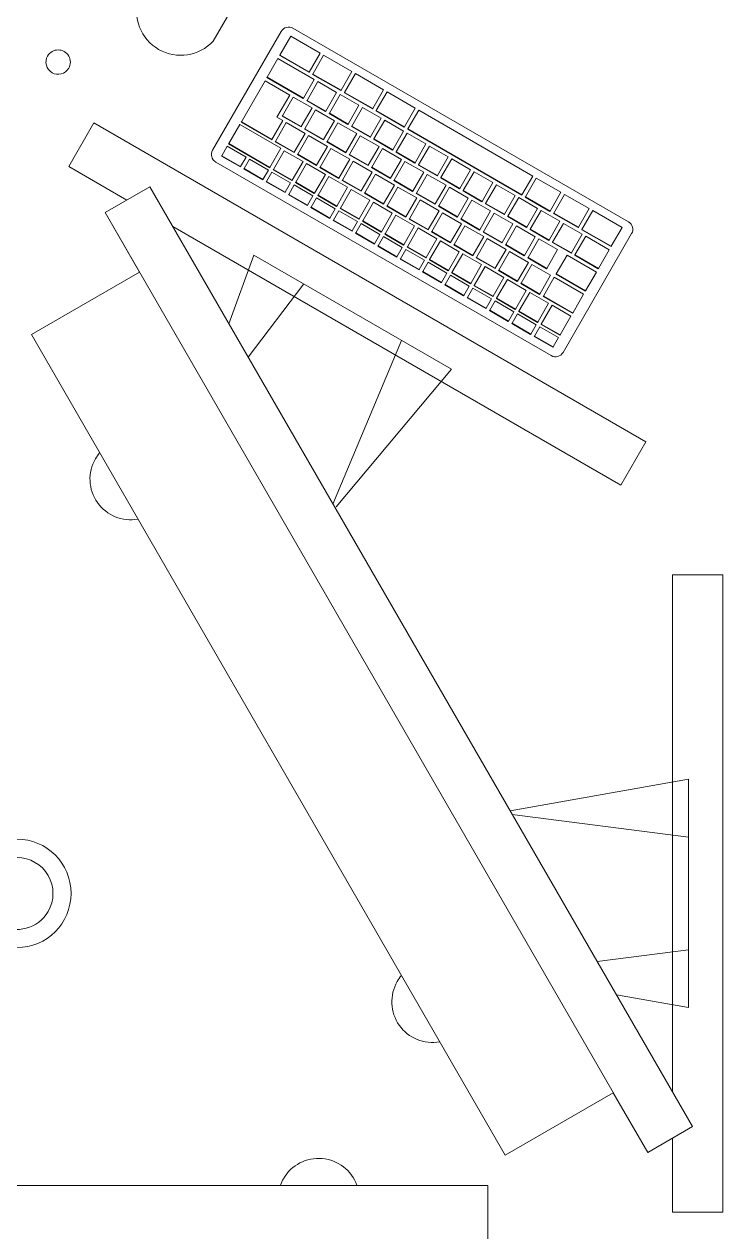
# Model space of a CAD drawing. Header units: millimetres. Extents: x 79795 to 317870, y -36033 to 97293.
# Drawn here: x 207989 to 208504, y 17382 to 18272 of the extents above; entities that cross this region are included whole.
import ezdxf

# ---------------------------------------------------------------- set-up
doc = ezdxf.new("R2010")
doc.units = ezdxf.units.MM
doc.header["$MEASUREMENT"] = 0
for name, color, linetype, lineweight in [('A-GENM', 8, 'CONTINUOUS', 9), ('E-ELEC-EQPM', 8, 'CONTINUOUS', 9), ('I-FURN', 8, 'CONTINUOUS', 9)]:
    doc.layers.add(name, color=color, linetype=linetype, lineweight=lineweight)

msp = doc.modelspace()

# ---------------------------------------------------------------- linework, layer by layer
at = {"layer": 'A-GENM'}
for p, q in [((208128.51, 18259.83), (208160.26, 18314.82)), ((208178.68, 18266.97), (208128.09, 18179.36)), ((208185.68, 18263.34), (208177.71, 18249.53)), ((208207.33, 18250.84), (208185.68, 18263.34)), ((208434.63, 18126.52), (208187.35, 18269.29)), ((208176.23, 18246.96), (208168.25, 18233.14)), ((208203.08, 18231.46), (208176.23, 18246.96)), ((208177.58, 18249.29), (208177.71, 18249.53)), ((208199.23, 18236.79), (208177.58, 18249.29)), ((208177.71, 18249.53), (208199.37, 18237.03)), ((208199.37, 18237.03), (208207.33, 18250.84)), ((208209.93, 18249.34), (208201.96, 18235.53)), ((208230.72, 18237.34), (208209.93, 18249.34)), ((208199.23, 18236.79), (208199.37, 18237.03)), ((208201.83, 18235.29), (208201.96, 18235.53)), ((208222.61, 18223.29), (208201.83, 18235.29)), ((208201.96, 18235.53), (208222.75, 18223.53)), ((208222.75, 18223.53), (208230.72, 18237.34)), ((208233.32, 18235.84), (208225.35, 18222.03)), ((208254.1, 18223.84), (208233.32, 18235.84)), ((208166.77, 18230.57), (208149.32, 18200.36)), ((208184.95, 18220.07), (208166.77, 18230.57)), ((208168.11, 18232.9), (208168.25, 18233.14)), ((208194.96, 18217.4), (208168.11, 18232.9)), ((208168.25, 18233.14), (208195.1, 18217.64)), ((208195.1, 18217.64), (208203.08, 18231.46)), ((208205.68, 18229.96), (208197.7, 18216.14)), ((208219.53, 18221.96), (208205.68, 18229.96)), ((208175.49, 18203.68), (208184.95, 18220.07)), ((208187.55, 18218.57), (208179.57, 18204.75)), ((208201.41, 18210.57), (208187.55, 18218.57)), ((208194.96, 18217.4), (208195.1, 18217.64)), ((208197.56, 18215.9), (208197.7, 18216.14)), ((208197.7, 18216.14), (208211.55, 18208.14)), ((208211.55, 18208.14), (208219.53, 18221.96)), ((208222.13, 18220.46), (208214.15, 18206.64)), ((208235.99, 18212.46), (208222.13, 18220.46)), ((208222.61, 18223.29), (208222.75, 18223.53)), ((208225.21, 18221.79), (208225.35, 18222.03)), ((208245.99, 18209.79), (208225.21, 18221.79)), ((208225.35, 18222.03), (208246.13, 18210.03)), ((208246.13, 18210.03), (208254.1, 18223.84)), ((208256.7, 18222.34), (208248.73, 18208.53)), ((208277.48, 18210.34), (208256.7, 18222.34)), ((208193.43, 18196.75), (208201.41, 18210.57)), ((208204.01, 18209.07), (208196.03, 18195.25)), ((208211.41, 18207.9), (208197.56, 18215.9)), ((208217.86, 18201.07), (208204.01, 18209.07)), ((208211.41, 18207.9), (208211.55, 18208.14)), ((208228.01, 18198.64), (208235.99, 18212.46)), ((208238.59, 18210.96), (208230.6, 18197.14)), ((208252.44, 18202.96), (208238.59, 18210.96)), ((208245.99, 18209.79), (208246.13, 18210.03)), ((208248.59, 18208.29), (208248.73, 18208.53)), ((208269.38, 18196.29), (208248.59, 18208.29)), ((208248.73, 18208.53), (208269.51, 18196.53)), ((208269.51, 18196.53), (208277.48, 18210.34)), ((208280.08, 18208.84), (208272.11, 18195.03)), ((208364.09, 18160.34), (208280.08, 18208.84)), ((208148.12, 18198.27), (208140, 18184.21)), ((208178.43, 18180.77), (208148.12, 18198.27)), ((208149.18, 18200.12), (208149.32, 18200.36)), ((208171.7, 18187.12), (208149.18, 18200.12)), ((208149.32, 18200.36), (208171.84, 18187.36)), ((208171.84, 18187.36), (208179.82, 18201.18)), ((208182.42, 18199.68), (208174.44, 18185.86)), ((208179.82, 18201.18), (208175.49, 18203.68)), ((208179.43, 18204.51), (208179.57, 18204.75)), ((208193.29, 18196.51), (208179.43, 18204.51)), ((208179.57, 18204.75), (208193.43, 18196.75)), ((208196.27, 18191.68), (208182.42, 18199.68)), ((208209.88, 18187.25), (208217.86, 18201.07)), ((208220.46, 18199.57), (208212.48, 18185.75)), ((208214.01, 18206.4), (208214.15, 18206.64)), ((208227.87, 18198.4), (208214.01, 18206.4)), ((208214.15, 18206.64), (208228.01, 18198.64)), ((208234.32, 18191.57), (208220.46, 18199.57)), ((208227.87, 18198.4), (208228.01, 18198.64)), ((208244.46, 18189.14), (208252.44, 18202.96)), ((208255.04, 18201.46), (208247.06, 18187.64)), ((208268.9, 18193.46), (208255.04, 18201.46)), ((208188.29, 18177.86), (208196.27, 18191.68)), ((208198.87, 18190.18), (208190.89, 18176.36)), ((208193.29, 18196.51), (208193.43, 18196.75)), ((208195.89, 18195.01), (208196.03, 18195.25)), ((208209.74, 18187.01), (208195.89, 18195.01)), ((208196.03, 18195.25), (208209.88, 18187.25)), ((208212.73, 18182.18), (208198.87, 18190.18)), ((208226.34, 18177.75), (208234.32, 18191.57)), ((208236.92, 18190.07), (208228.94, 18176.25)), ((208230.47, 18196.9), (208230.6, 18197.14)), ((208244.32, 18188.9), (208230.47, 18196.9)), ((208230.6, 18197.14), (208244.46, 18189.14)), ((208250.77, 18182.07), (208236.92, 18190.07)), ((208260.92, 18179.64), (208268.9, 18193.46)), ((208271.49, 18191.96), (208263.51, 18178.14)), ((208269.38, 18196.29), (208269.51, 18196.53)), ((208285.35, 18183.96), (208271.49, 18191.96)), ((208271.97, 18194.79), (208272.11, 18195.03)), ((208355.98, 18146.29), (208271.97, 18194.79)), ((208272.11, 18195.03), (208356.12, 18146.53)), ((208138.87, 18182.25), (208134.88, 18175.34)), ((208152.73, 18174.25), (208138.87, 18182.25)), ((208139.86, 18183.97), (208140, 18184.21)), ((208170.17, 18166.47), (208139.86, 18183.97)), ((208140, 18184.21), (208170.31, 18166.71)), ((208170.31, 18166.71), (208178.43, 18180.77)), ((208171.7, 18187.12), (208171.84, 18187.36)), ((208174.3, 18185.62), (208174.44, 18185.86)), ((208188.16, 18177.62), (208174.3, 18185.62)), ((208174.44, 18185.86), (208188.29, 18177.86)), ((208204.75, 18168.36), (208212.73, 18182.18)), ((208215.33, 18180.68), (208207.35, 18166.86)), ((208209.74, 18187.01), (208209.88, 18187.25)), ((208212.34, 18185.51), (208212.48, 18185.75)), ((208226.2, 18177.51), (208212.34, 18185.51)), ((208212.48, 18185.75), (208226.34, 18177.75)), ((208229.18, 18172.68), (208215.33, 18180.68)), ((208242.79, 18168.25), (208250.77, 18182.07)), ((208244.32, 18188.9), (208244.46, 18189.14)), ((208253.37, 18180.57), (208245.39, 18166.75)), ((208246.92, 18187.4), (208247.06, 18187.64)), ((208260.78, 18179.4), (208246.92, 18187.4)), ((208247.06, 18187.64), (208260.92, 18179.64)), ((208267.23, 18172.57), (208253.37, 18180.57)), ((208277.37, 18170.14), (208285.35, 18183.96)), ((208287.95, 18182.46), (208279.97, 18168.64)), ((208301.81, 18174.46), (208287.95, 18182.46)), ((208134.74, 18175.1), (208134.88, 18175.34)), ((208148.6, 18167.1), (208134.74, 18175.1)), ((208134.88, 18175.34), (208148.74, 18167.34)), ((208148.74, 18167.34), (208152.73, 18174.25)), ((208155.32, 18172.75), (208151.33, 18165.84)), ((208169.18, 18164.75), (208155.32, 18172.75)), ((208180.89, 18179.03), (208172.91, 18165.21)), ((208194.74, 18171.03), (208180.89, 18179.03)), ((208188.16, 18177.62), (208188.29, 18177.86)), ((208190.75, 18176.12), (208190.89, 18176.36)), ((208204.61, 18168.12), (208190.75, 18176.12)), ((208190.89, 18176.36), (208204.75, 18168.36)), ((208221.2, 18158.86), (208229.18, 18172.68)), ((208226.2, 18177.51), (208226.34, 18177.75)), ((208228.8, 18176.01), (208228.94, 18176.25)), ((208242.65, 18168.01), (208228.8, 18176.01)), ((208228.94, 18176.25), (208242.79, 18168.25)), ((208259.25, 18158.75), (208267.23, 18172.57)), ((208260.78, 18179.4), (208260.92, 18179.64)), ((208263.38, 18177.9), (208263.51, 18178.14)), ((208277.23, 18169.9), (208263.38, 18177.9)), ((208263.51, 18178.14), (208277.37, 18170.14)), ((208293.82, 18160.64), (208301.81, 18174.46)), ((208304.4, 18172.96), (208296.42, 18159.14)), ((208318.26, 18164.96), (208304.4, 18172.96)), ((208130.42, 18170.68), (208377.7, 18027.91)), ((208148.6, 18167.1), (208148.74, 18167.34)), ((208151.19, 18165.6), (208151.33, 18165.84)), ((208165.05, 18157.6), (208151.19, 18165.6)), ((208151.33, 18165.84), (208165.19, 18157.84)), ((208165.19, 18157.84), (208169.18, 18164.75)), ((208171.78, 18163.25), (208167.79, 18156.34)), ((208170.17, 18166.47), (208170.31, 18166.71)), ((208185.63, 18155.25), (208171.78, 18163.25)), ((208172.77, 18164.97), (208172.91, 18165.21)), ((208186.62, 18156.97), (208172.77, 18164.97)), ((208172.91, 18165.21), (208186.76, 18157.21)), ((208186.76, 18157.21), (208194.74, 18171.03)), ((208197.34, 18169.53), (208189.36, 18155.71)), ((208211.2, 18161.53), (208197.34, 18169.53)), ((208204.61, 18168.12), (208204.75, 18168.36)), ((208207.21, 18166.62), (208207.35, 18166.86)), ((208221.06, 18158.62), (208207.21, 18166.62)), ((208207.35, 18166.86), (208221.2, 18158.86)), ((208231.78, 18171.18), (208223.8, 18157.36)), ((208245.64, 18163.18), (208231.78, 18171.18)), ((208237.66, 18149.36), (208245.64, 18163.18)), ((208242.65, 18168.01), (208242.79, 18168.25)), ((208245.25, 18166.51), (208245.39, 18166.75)), ((208259.11, 18158.51), (208245.25, 18166.51)), ((208245.39, 18166.75), (208259.25, 18158.75)), ((208269.82, 18171.07), (208261.84, 18157.25)), ((208283.68, 18163.07), (208269.82, 18171.07)), ((208275.7, 18149.25), (208283.68, 18163.07)), ((208277.23, 18169.9), (208277.37, 18170.14)), ((208279.83, 18168.4), (208279.97, 18168.64)), ((208293.69, 18160.4), (208279.83, 18168.4)), ((208279.97, 18168.64), (208293.82, 18160.64)), ((208310.28, 18151.14), (208318.26, 18164.96)), ((208320.86, 18163.46), (208312.88, 18149.64)), ((208334.71, 18155.46), (208320.86, 18163.46)), ((208165.05, 18157.6), (208165.19, 18157.84)), ((208167.65, 18156.1), (208167.79, 18156.34)), ((208181.51, 18148.1), (208167.65, 18156.1)), ((208167.79, 18156.34), (208181.64, 18148.34)), ((208181.64, 18148.34), (208185.63, 18155.25)), ((208188.23, 18153.75), (208184.24, 18146.84)), ((208186.62, 18156.97), (208186.76, 18157.21)), ((208202.09, 18145.75), (208188.23, 18153.75)), ((208189.22, 18155.47), (208189.36, 18155.71)), ((208203.08, 18147.47), (208189.22, 18155.47)), ((208189.36, 18155.71), (208203.22, 18147.71)), ((208203.22, 18147.71), (208211.2, 18161.53)), ((208213.8, 18160.03), (208205.82, 18146.21)), ((208227.65, 18152.03), (208213.8, 18160.03)), ((208221.06, 18158.62), (208221.2, 18158.86)), ((208223.66, 18157.12), (208223.8, 18157.36)), ((208237.52, 18149.12), (208223.66, 18157.12)), ((208223.8, 18157.36), (208237.66, 18149.36)), ((208248.24, 18161.68), (208240.26, 18147.86)), ((208262.09, 18153.68), (208248.24, 18161.68)), ((208254.11, 18139.86), (208262.09, 18153.68)), ((208259.11, 18158.51), (208259.25, 18158.75)), ((208261.71, 18157.01), (208261.84, 18157.25)), ((208275.56, 18149.01), (208261.71, 18157.01)), ((208261.84, 18157.25), (208275.7, 18149.25)), ((208286.28, 18161.57), (208278.3, 18147.75)), ((208300.14, 18153.57), (208286.28, 18161.57)), ((208293.69, 18160.4), (208293.82, 18160.64)), ((208296.28, 18158.9), (208296.42, 18159.14)), ((208310.14, 18150.9), (208296.28, 18158.9)), ((208296.42, 18159.14), (208310.28, 18151.14)), ((208326.73, 18141.64), (208334.71, 18155.46)), ((208337.31, 18153.96), (208329.33, 18140.14)), ((208351.17, 18145.96), (208337.31, 18153.96)), ((208356.12, 18146.53), (208364.09, 18160.34)), ((208366.68, 18158.84), (208358.71, 18145.03)), ((208384.87, 18148.34), (208366.68, 18158.84)), ((208181.51, 18148.1), (208181.64, 18148.34)), ((208184.1, 18146.6), (208184.24, 18146.84)), ((208197.96, 18138.6), (208184.1, 18146.6)), ((208184.24, 18146.84), (208198.1, 18138.84)), ((208198.1, 18138.84), (208202.09, 18145.75)), ((208203.08, 18147.47), (208203.22, 18147.71)), ((208205.68, 18145.97), (208205.82, 18146.21)), ((208219.53, 18137.97), (208205.68, 18145.97)), ((208205.82, 18146.21), (208219.67, 18138.21)), ((208219.67, 18138.21), (208227.65, 18152.03)), ((208230.25, 18150.53), (208222.27, 18136.71)), ((208244.11, 18142.53), (208230.25, 18150.53)), ((208237.52, 18149.12), (208237.66, 18149.36)), ((208240.12, 18147.62), (208240.26, 18147.86)), ((208253.97, 18139.62), (208240.12, 18147.62)), ((208240.26, 18147.86), (208254.11, 18139.86)), ((208264.69, 18152.18), (208256.71, 18138.36)), ((208278.55, 18144.18), (208264.69, 18152.18)), ((208275.56, 18149.01), (208275.7, 18149.25)), ((208278.16, 18147.51), (208278.3, 18147.75)), ((208292.02, 18139.51), (208278.16, 18147.51)), ((208278.3, 18147.75), (208292.15, 18139.75)), ((208292.15, 18139.75), (208300.14, 18153.57)), ((208302.73, 18152.07), (208294.75, 18138.25)), ((208316.59, 18144.07), (208302.73, 18152.07)), ((208310.14, 18150.9), (208310.28, 18151.14)), ((208312.74, 18149.4), (208312.88, 18149.64)), ((208326.6, 18141.4), (208312.74, 18149.4)), ((208312.88, 18149.64), (208326.73, 18141.64)), ((208343.19, 18132.14), (208351.17, 18145.96)), ((208355.98, 18146.29), (208356.12, 18146.53)), ((208358.58, 18144.79), (208358.71, 18145.03)), ((208376.76, 18134.29), (208358.58, 18144.79)), ((208358.71, 18145.03), (208376.9, 18134.53)), ((208376.9, 18134.53), (208384.87, 18148.34)), ((208387.47, 18146.84), (208379.5, 18133.03)), ((208405.65, 18136.34), (208387.47, 18146.84)), ((208197.96, 18138.6), (208198.1, 18138.84)), ((208200.56, 18137.1), (208200.7, 18137.34)), ((208214.41, 18129.1), (208200.56, 18137.1)), ((208204.69, 18144.25), (208200.7, 18137.34)), ((208200.7, 18137.34), (208214.55, 18129.34)), ((208218.54, 18136.25), (208204.69, 18144.25)), ((208214.55, 18129.34), (208218.54, 18136.25)), ((208219.53, 18137.97), (208219.67, 18138.21)), ((208222.13, 18136.47), (208222.27, 18136.71)), ((208235.99, 18128.47), (208222.13, 18136.47)), ((208222.27, 18136.71), (208236.13, 18128.71)), ((208236.13, 18128.71), (208244.11, 18142.53)), ((208246.71, 18141.03), (208238.72, 18127.21)), ((208260.56, 18133.03), (208246.71, 18141.03)), ((208253.97, 18139.62), (208254.11, 18139.86)), ((208256.57, 18138.12), (208256.71, 18138.36)), ((208270.43, 18130.12), (208256.57, 18138.12)), ((208256.71, 18138.36), (208270.57, 18130.36)), ((208270.57, 18130.36), (208278.55, 18144.18)), ((208281.15, 18142.68), (208273.16, 18128.86)), ((208295, 18134.68), (208281.15, 18142.68)), ((208292.02, 18139.51), (208292.15, 18139.75)), ((208294.61, 18138.01), (208294.75, 18138.25)), ((208308.47, 18130.01), (208294.61, 18138.01)), ((208294.75, 18138.25), (208308.61, 18130.25)), ((208308.61, 18130.25), (208316.59, 18144.07)), ((208319.19, 18142.57), (208311.21, 18128.75)), ((208333.04, 18134.57), (208319.19, 18142.57)), ((208326.6, 18141.4), (208326.73, 18141.64)), ((208329.19, 18139.9), (208329.33, 18140.14)), ((208343.05, 18131.9), (208329.19, 18139.9)), ((208329.33, 18140.14), (208343.19, 18132.14)), ((208353.77, 18144.46), (208345.79, 18130.64)), ((208367.62, 18136.46), (208353.77, 18144.46)), ((208359.64, 18122.64), (208367.62, 18136.46)), ((208397.69, 18122.53), (208405.65, 18136.34)), ((208214.41, 18129.1), (208214.55, 18129.34)), ((208217.01, 18127.6), (208217.15, 18127.84)), ((208230.87, 18119.6), (208217.01, 18127.6)), ((208221.14, 18134.75), (208217.15, 18127.84)), ((208217.15, 18127.84), (208231.01, 18119.84)), ((208235, 18126.75), (208221.14, 18134.75)), ((208235.99, 18128.47), (208236.13, 18128.71)), ((208238.59, 18126.97), (208238.72, 18127.21)), ((208252.44, 18118.97), (208238.59, 18126.97)), ((208238.72, 18127.21), (208252.58, 18119.21)), ((208252.58, 18119.21), (208260.56, 18133.03)), ((208263.16, 18131.53), (208255.18, 18117.71)), ((208277.02, 18123.53), (208263.16, 18131.53)), ((208270.43, 18130.12), (208270.57, 18130.36)), ((208273.03, 18128.62), (208273.16, 18128.86)), ((208286.88, 18120.62), (208273.03, 18128.62)), ((208273.16, 18128.86), (208287.02, 18120.86)), ((208287.02, 18120.86), (208295, 18134.68)), ((208297.6, 18133.18), (208289.62, 18119.36)), ((208311.46, 18125.18), (208297.6, 18133.18)), ((208308.47, 18130.01), (208308.61, 18130.25)), ((208311.07, 18128.51), (208311.21, 18128.75)), ((208324.93, 18120.51), (208311.07, 18128.51)), ((208311.21, 18128.75), (208325.06, 18120.75)), ((208325.06, 18120.75), (208333.04, 18134.57)), ((208335.64, 18133.07), (208327.66, 18119.25)), ((208349.5, 18125.07), (208335.64, 18133.07)), ((208343.05, 18131.9), (208343.19, 18132.14)), ((208345.65, 18130.4), (208345.79, 18130.64)), ((208359.5, 18122.4), (208345.65, 18130.4)), ((208345.79, 18130.64), (208359.64, 18122.64)), ((208370.22, 18134.96), (208362.24, 18121.14)), ((208384.08, 18126.96), (208370.22, 18134.96)), ((208376.1, 18113.14), (208384.08, 18126.96)), ((208376.76, 18134.29), (208376.9, 18134.53)), ((208379.36, 18132.79), (208379.5, 18133.03)), ((208397.55, 18122.29), (208379.36, 18132.79)), ((208379.5, 18133.03), (208397.69, 18122.53)), ((208408.25, 18134.84), (208400.28, 18121.03)), ((208429.9, 18122.34), (208408.25, 18134.84)), ((208230.87, 18119.6), (208231.01, 18119.84)), ((208231.01, 18119.84), (208235, 18126.75)), ((208233.47, 18118.1), (208233.61, 18118.34)), ((208247.32, 18110.1), (208233.47, 18118.1)), ((208237.6, 18125.25), (208233.61, 18118.34)), ((208233.61, 18118.34), (208247.46, 18110.34)), ((208251.45, 18117.25), (208237.6, 18125.25)), ((208252.44, 18118.97), (208252.58, 18119.21)), ((208269.04, 18109.71), (208277.02, 18123.53)), ((208279.61, 18122.03), (208271.63, 18108.21)), ((208293.47, 18114.03), (208279.61, 18122.03)), ((208286.88, 18120.62), (208287.02, 18120.86)), ((208289.48, 18119.12), (208289.62, 18119.36)), ((208303.34, 18111.12), (208289.48, 18119.12)), ((208289.62, 18119.36), (208303.48, 18111.36)), ((208303.48, 18111.36), (208311.46, 18125.18)), ((208314.05, 18123.68), (208306.07, 18109.86)), ((208327.91, 18115.68), (208314.05, 18123.68)), ((208324.93, 18120.51), (208325.06, 18120.75)), ((208327.52, 18119.01), (208327.66, 18119.25)), ((208341.38, 18111.01), (208327.52, 18119.01)), ((208327.66, 18119.25), (208341.52, 18111.25)), ((208341.52, 18111.25), (208349.5, 18125.07)), ((208352.1, 18123.57), (208344.12, 18109.75)), ((208365.95, 18115.57), (208352.1, 18123.57)), ((208359.5, 18122.4), (208359.64, 18122.64)), ((208362.1, 18120.9), (208362.24, 18121.14)), ((208375.96, 18112.9), (208362.1, 18120.9)), ((208362.24, 18121.14), (208376.1, 18113.14)), ((208386.68, 18125.46), (208378.7, 18111.64)), ((208400.53, 18117.46), (208386.68, 18125.46)), ((208397.55, 18122.29), (208397.69, 18122.53)), ((208400.14, 18120.79), (208400.28, 18121.03)), ((208421.8, 18108.29), (208400.14, 18120.79)), ((208400.28, 18121.03), (208421.93, 18108.53)), ((208421.93, 18108.53), (208429.9, 18122.34)), ((208247.32, 18110.1), (208247.46, 18110.34)), ((208247.46, 18110.34), (208251.45, 18117.25)), ((208254.05, 18115.75), (208250.06, 18108.84)), ((208267.91, 18107.75), (208254.05, 18115.75)), ((208255.04, 18117.47), (208255.18, 18117.71)), ((208268.9, 18109.47), (208255.04, 18117.47)), ((208255.18, 18117.71), (208269.04, 18109.71)), ((208268.9, 18109.47), (208269.04, 18109.71)), ((208285.49, 18100.21), (208293.47, 18114.03)), ((208296.07, 18112.53), (208288.09, 18098.71)), ((208309.93, 18104.53), (208296.07, 18112.53)), ((208303.34, 18111.12), (208303.48, 18111.36)), ((208305.94, 18109.62), (208306.07, 18109.86)), ((208319.79, 18101.62), (208305.94, 18109.62)), ((208306.07, 18109.86), (208319.93, 18101.86)), ((208319.93, 18101.86), (208327.91, 18115.68)), ((208330.51, 18114.18), (208322.53, 18100.36)), ((208344.37, 18106.18), (208330.51, 18114.18)), ((208341.38, 18111.01), (208341.52, 18111.25)), ((208343.98, 18109.51), (208344.12, 18109.75)), ((208357.83, 18101.51), (208343.98, 18109.51)), ((208344.12, 18109.75), (208357.97, 18101.75)), ((208357.97, 18101.75), (208365.95, 18115.57)), ((208368.55, 18114.07), (208360.57, 18100.25)), ((208382.41, 18106.07), (208368.55, 18114.07)), ((208375.96, 18112.9), (208376.1, 18113.14)), ((208378.56, 18111.4), (208378.7, 18111.64)), ((208392.41, 18103.4), (208378.56, 18111.4)), ((208378.7, 18111.64), (208392.55, 18103.64)), ((208386.37, 18030.24), (208436.95, 18117.85)), ((208392.55, 18103.64), (208400.53, 18117.46)), ((208403.12, 18115.95), (208395.15, 18102.14)), ((208420.44, 18105.95), (208403.12, 18115.95)), ((208249.92, 18108.6), (208250.06, 18108.84)), ((208263.78, 18100.6), (208249.92, 18108.6)), ((208250.06, 18108.84), (208263.92, 18100.84)), ((208263.78, 18100.6), (208263.92, 18100.84)), ((208263.92, 18100.84), (208267.91, 18107.75)), ((208270.5, 18106.25), (208266.51, 18099.34)), ((208284.36, 18098.25), (208270.5, 18106.25)), ((208271.5, 18107.97), (208271.63, 18108.21)), ((208285.35, 18099.97), (208271.5, 18107.97)), ((208271.63, 18108.21), (208285.49, 18100.21)), ((208285.35, 18099.97), (208285.49, 18100.21)), ((208301.94, 18090.71), (208309.93, 18104.53)), ((208312.52, 18103.03), (208304.54, 18089.21)), ((208326.38, 18095.03), (208312.52, 18103.03)), ((208319.79, 18101.62), (208319.93, 18101.86)), ((208322.39, 18100.12), (208322.53, 18100.36)), ((208322.53, 18100.36), (208336.38, 18092.36)), ((208336.38, 18092.36), (208344.37, 18106.18)), ((208346.96, 18104.68), (208338.98, 18090.86)), ((208360.82, 18096.68), (208346.96, 18104.68)), ((208357.83, 18101.51), (208357.97, 18101.75)), ((208360.43, 18100.01), (208360.57, 18100.25)), ((208360.57, 18100.25), (208374.43, 18092.25)), ((208374.43, 18092.25), (208382.41, 18106.07)), ((208389.33, 18102.05), (208381.36, 18088.25)), ((208410.98, 18089.55), (208389.33, 18102.05)), ((208392.41, 18103.4), (208392.55, 18103.64)), ((208395.01, 18101.9), (208395.15, 18102.14)), ((208412.33, 18091.9), (208395.01, 18101.9)), ((208395.15, 18102.14), (208412.47, 18092.14)), ((208412.47, 18092.14), (208420.44, 18105.95)), ((208421.8, 18108.29), (208421.93, 18108.53)), ((208266.38, 18099.1), (208266.51, 18099.34)), ((208280.23, 18091.1), (208266.38, 18099.1)), ((208266.51, 18099.34), (208280.37, 18091.34)), ((208280.23, 18091.1), (208280.37, 18091.34)), ((208280.37, 18091.34), (208284.36, 18098.25)), ((208286.96, 18096.75), (208282.97, 18089.84)), ((208300.82, 18088.75), (208286.96, 18096.75)), ((208287.95, 18098.47), (208288.09, 18098.71)), ((208301.81, 18090.47), (208287.95, 18098.47)), ((208288.09, 18098.71), (208301.94, 18090.71)), ((208318.4, 18081.21), (208326.38, 18095.03)), ((208328.98, 18093.53), (208321, 18079.71)), ((208336.25, 18092.12), (208322.39, 18100.12)), ((208342.83, 18085.53), (208328.98, 18093.53)), ((208336.25, 18092.12), (208336.38, 18092.36)), ((208352.84, 18082.86), (208360.82, 18096.68)), ((208363.42, 18095.18), (208355.44, 18081.36)), ((208374.29, 18092.01), (208360.43, 18100.01)), ((208377.27, 18087.18), (208363.42, 18095.18)), ((208374.29, 18092.01), (208374.43, 18092.25)), ((208412.33, 18091.9), (208412.47, 18092.14)), ((208282.83, 18089.6), (208282.97, 18089.84)), ((208296.69, 18081.6), (208282.83, 18089.6)), ((208282.97, 18089.84), (208296.83, 18081.84)), ((208296.83, 18081.84), (208300.82, 18088.75)), ((208303.41, 18087.25), (208299.42, 18080.34)), ((208301.81, 18090.47), (208301.94, 18090.71)), ((208317.27, 18079.25), (208303.41, 18087.25)), ((208304.4, 18088.97), (208304.54, 18089.21)), ((208318.26, 18080.97), (208304.4, 18088.97)), ((208304.54, 18089.21), (208318.4, 18081.21)), ((208334.85, 18071.71), (208342.83, 18085.53)), ((208345.43, 18084.03), (208337.45, 18070.21)), ((208338.84, 18090.62), (208338.98, 18090.86)), ((208352.7, 18082.62), (208338.84, 18090.62)), ((208338.98, 18090.86), (208352.84, 18082.86)), ((208359.29, 18076.03), (208345.43, 18084.03)), ((208352.7, 18082.62), (208352.84, 18082.86)), ((208369.29, 18073.36), (208377.27, 18087.18)), ((208379.86, 18085.66), (208371.89, 18071.86)), ((208401.51, 18073.16), (208379.86, 18085.66)), ((208381.22, 18088.01), (208381.36, 18088.25)), ((208402.87, 18075.51), (208381.22, 18088.01)), ((208381.36, 18088.25), (208403.01, 18075.75)), ((208403.01, 18075.75), (208410.98, 18089.55)), ((208296.69, 18081.6), (208296.83, 18081.84)), ((208299.29, 18080.1), (208299.42, 18080.34)), ((208313.14, 18072.1), (208299.29, 18080.1)), ((208299.42, 18080.34), (208313.28, 18072.34)), ((208313.28, 18072.34), (208317.27, 18079.25)), ((208319.87, 18077.75), (208315.88, 18070.84)), ((208318.26, 18080.97), (208318.4, 18081.21)), ((208333.72, 18069.75), (208319.87, 18077.75)), ((208320.86, 18079.47), (208321, 18079.71)), ((208334.72, 18071.47), (208320.86, 18079.47)), ((208321, 18079.71), (208334.85, 18071.71)), ((208351.31, 18062.21), (208359.29, 18076.03)), ((208361.89, 18074.53), (208353.91, 18060.71)), ((208355.3, 18081.12), (208355.44, 18081.36)), ((208369.16, 18073.12), (208355.3, 18081.12)), ((208355.44, 18081.36), (208369.29, 18073.36)), ((208375.74, 18066.53), (208361.89, 18074.53)), ((208402.87, 18075.51), (208403.01, 18075.75)), ((208313.14, 18072.1), (208313.28, 18072.34)), ((208315.74, 18070.6), (208315.88, 18070.84)), ((208329.6, 18062.6), (208315.74, 18070.6)), ((208315.88, 18070.84), (208329.73, 18062.84)), ((208329.73, 18062.84), (208333.72, 18069.75)), ((208336.32, 18068.25), (208332.33, 18061.34)), ((208334.72, 18071.47), (208334.85, 18071.71)), ((208350.18, 18060.25), (208336.32, 18068.25)), ((208337.31, 18069.97), (208337.45, 18070.21)), ((208351.17, 18061.97), (208337.31, 18069.97)), ((208337.45, 18070.21), (208351.31, 18062.21)), ((208367.76, 18052.71), (208375.74, 18066.53)), ((208369.16, 18073.12), (208369.29, 18073.36)), ((208378.34, 18065.03), (208370.36, 18051.21)), ((208371.75, 18071.62), (208371.89, 18071.86)), ((208393.4, 18059.12), (208371.75, 18071.62)), ((208371.89, 18071.86), (208393.54, 18059.36)), ((208392.2, 18057.03), (208378.34, 18065.03)), ((208393.54, 18059.36), (208401.51, 18073.16)), ((208329.6, 18062.6), (208329.73, 18062.84)), ((208332.19, 18061.1), (208332.33, 18061.34)), ((208346.05, 18053.1), (208332.19, 18061.1)), ((208332.33, 18061.34), (208346.19, 18053.34)), ((208346.19, 18053.34), (208350.18, 18060.25)), ((208352.78, 18058.75), (208348.79, 18051.84)), ((208351.17, 18061.97), (208351.31, 18062.21)), ((208366.63, 18050.75), (208352.78, 18058.75)), ((208353.77, 18060.47), (208353.91, 18060.71)), ((208367.62, 18052.47), (208353.77, 18060.47)), ((208353.91, 18060.71), (208367.76, 18052.71)), ((208384.22, 18043.21), (208392.2, 18057.03)), ((208393.4, 18059.12), (208393.54, 18059.36)), ((208346.05, 18053.1), (208346.19, 18053.34)), ((208348.65, 18051.6), (208348.79, 18051.84)), ((208362.51, 18043.6), (208348.65, 18051.6)), ((208348.79, 18051.84), (208362.64, 18043.84)), ((208362.64, 18043.84), (208366.63, 18050.75)), ((208369.23, 18049.25), (208365.24, 18042.34)), ((208367.62, 18052.47), (208367.76, 18052.71)), ((208383.09, 18041.25), (208369.23, 18049.25)), ((208370.22, 18050.97), (208370.36, 18051.21)), ((208384.08, 18042.97), (208370.22, 18050.97)), ((208370.36, 18051.21), (208384.22, 18043.21)), ((208362.51, 18043.6), (208362.64, 18043.84)), ((208365.1, 18042.1), (208365.24, 18042.34)), ((208378.96, 18034.1), (208365.1, 18042.1)), ((208365.24, 18042.34), (208379.1, 18034.34)), ((208379.1, 18034.34), (208383.09, 18041.25)), ((208384.08, 18042.97), (208384.22, 18043.21)), ((208378.96, 18034.1), (208379.1, 18034.34))]:
    msp.add_line(p, q, dxfattribs=at)
for centre, radius, start, end in [((208104.58, 18281.89), 32.54, 162.68038, 317.31962), ((208184.17, 18263.79), 6.35, 60, 150), ((208133.59, 18176.18), 6.35, 150, 240), ((208431.46, 18121.03), 6.35, 330, 60), ((208380.87, 18033.41), 6.35, 240, 330)]:
    msp.add_arc(centre, radius, start, end, dxfattribs=at)
at = {"layer": 'E-ELEC-EQPM'}
for p, q in [((208048.8, 18133.34), (208081.79, 18152.39)), ((208048.8, 18133.34), (208081.79, 18152.39)), ((208081.79, 18152.39), (208481.79, 17459.57)), ((208081.79, 18152.39), (208481.79, 17459.57)), ((208074.2, 18089.35), (208048.8, 18133.34)), ((208448.8, 17440.52), (208048.8, 18133.34)), ((207994.61, 18043.4), (208074.2, 18089.35)), ((207994.61, 18043.4), (208074.2, 18089.35)), ((208343.81, 17438.57), (207994.61, 18043.4)), ((208343.81, 17438.57), (207994.61, 18043.4)), ((208423.4, 17484.52), (208343.81, 17438.57)), ((208423.4, 17484.52), (208343.81, 17438.57)), ((208448.8, 17440.52), (208423.4, 17484.52)), ((208481.79, 17459.57), (208448.8, 17440.52)), ((208481.79, 17459.57), (208448.8, 17440.52)), ((208330.9, 17416.2), (207632.5, 17416.2)), ((208330.9, 17416.2), (207632.5, 17416.2)), ((208330.9, 17324.3), (208330.9, 17416.2)), ((208330.9, 17324.3), (208330.9, 17416.2))]:
    msp.add_line(p, q, dxfattribs=at)
at = {"layer": 'I-FURN'}
for p, q in [((208022.04, 18167.34), (208040.58, 18199.45)), ((208447.53, 17964.5), (208040.58, 18199.45)), ((208022.04, 18167.34), (208064.86, 18142.62)), ((208098.73, 18123.06), (208428.99, 17932.39)), ((208140.07, 18051.45), (208158.48, 18102.06)), ((208158.48, 18102.06), (208304.24, 18017.9)), ((208195.36, 18080.77), (208154.29, 18026.83)), ((208267.36, 18039.2), (208216.84, 17918.49)), ((208304.24, 18017.9), (208219.21, 17916.57)), ((208428.99, 17932.39), (208447.53, 17964.5)), ((208467.1, 17866.38), (208504.18, 17866.38)), ((208467.1, 17866.38), (208467.1, 17485.03)), ((208504.18, 17396.48), (208504.18, 17866.38)), ((208347.38, 17692.38), (208478.78, 17715.59)), ((208478.78, 17715.59), (208478.78, 17547.28)), ((208478.78, 17673), (208348.99, 17689.6)), ((208478.78, 17589.86), (208411.54, 17581.26)), ((208478.78, 17547.28), (208425.76, 17556.62)), ((208467.1, 17451.09), (208467.1, 17396.48)), ((208467.1, 17396.48), (208504.18, 17396.48))]:
    msp.add_line(p, q, dxfattribs=at)
for centre, radius, start, end in [((208014.25, 18244.32), 9, 330, 150), ((208014.25, 18244.32), 9, 150, 330), ((208067.72, 17936.9), 30, 150, 280.22976), ((208067.72, 17936.9), 30, 139.77024, 150), ((207983.79, 17631.53), 40, 270.00141, 90.00141), ((207983.93, 17631.43), 26.51, 330, 150), ((207983.93, 17631.43), 26.51, 150, 330), ((208290.22, 17551.54), 30, 150, 280.20704), ((208290.22, 17551.54), 30, 139.79296, 150), ((208206.29, 17406.16), 30, 19.73187, 150), ((208206.29, 17406.16), 30, 150, 160.26813)]:
    msp.add_arc(centre, radius, start, end, dxfattribs=at)

doc.saveas('drawing.dxf')
